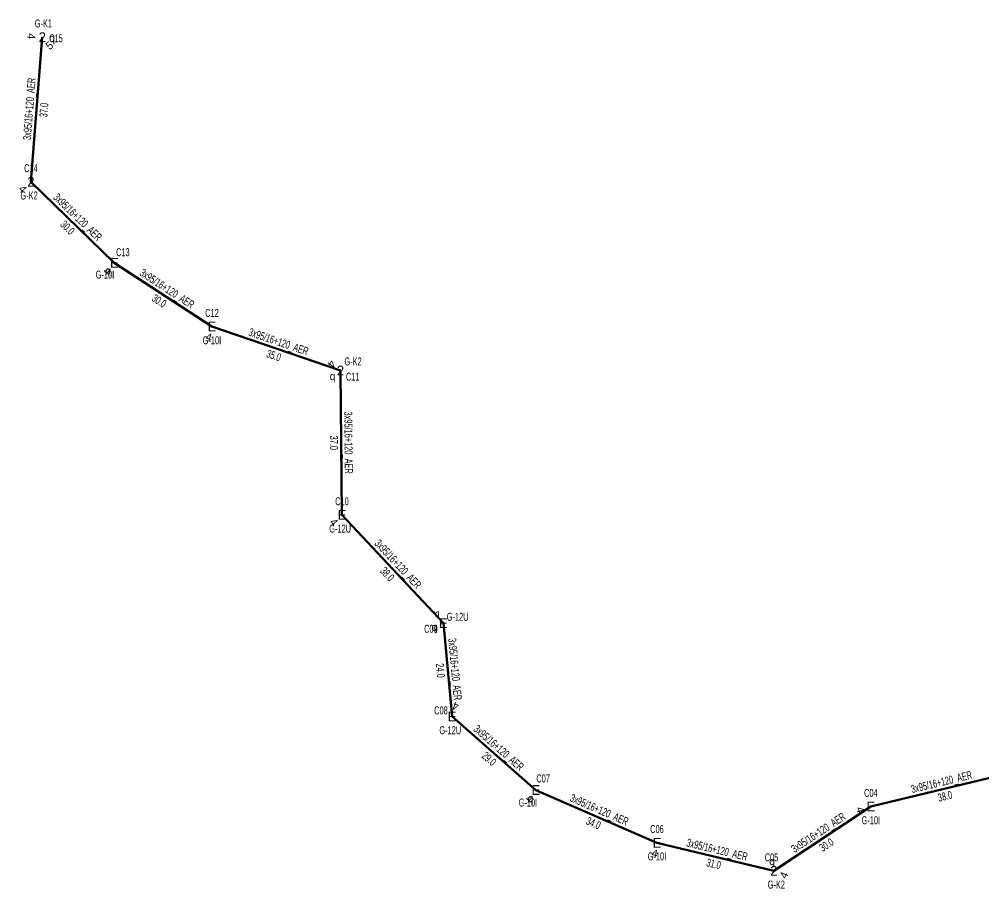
# Model space of a CAD drawing. Header units: millimetres. Extents: x 433713 to 438874, y 4028328 to 4034517.
# Drawn here: x 436594.1 to 436841.1, y 4031118.4 to 4031341.1 of the extents above; entities that cross this region are included whole.
import ezdxf
from ezdxf.enums import TextEntityAlignment as Align

# ---------------------------------------------------------------- set-up
doc = ezdxf.new("R2010")
doc.units = ezdxf.units.MM
doc.layers.add('DIREK_AG_YENI', color=108, linetype='Continuous', lineweight=25)
doc.layers.add('HAT_AG_HAVAI_YENI', color=3, linetype='Continuous', lineweight=50)
doc.styles.add('Direk', font='B_CAD')
doc.styles.get("Standard").update_dxf_attribs({"font": 'Arial'})

msp = doc.modelspace()

# ---------------------------------------------------------------- linework, layer by layer
at = {"layer": 'HAT_AG_HAVAI_YENI'}
for p, q in [((436597.043, 4031299.516), (436599.972, 4031336.567)), ((436618.412973, 4031278.748664), (436597.043, 4031299.516)), ((436643.416788, 4031262.417759), (436618.412973, 4031278.748664)), ((436676.337736, 4031251.1697), (436643.416788, 4031262.417759)), ((436676.721, 4031214.176), (436676.337736, 4031251.1697)), ((436702.685, 4031186.441), (436676.721, 4031214.176)), ((436704.914, 4031162.522), (436702.685, 4031186.441)), ((436726.363303, 4031143.702375), (436704.914, 4031162.522)), ((436849.266, 4031148.454), (436812.166676, 4031139.451354)), ((436757.388786, 4031130.204078), (436726.363303, 4031143.702375)), ((436812.166676, 4031139.451354), (436787.331, 4031123.002)), ((436787.331, 4031123.002), (436757.388786, 4031130.204078))]:
    msp.add_line(p, q, dxfattribs=at)

# ---------------------------------------------------------------- texts
at = {"layer": 'DIREK_AG_YENI', "width": 0.53}
for s, p in [('G-K1', (436600.250815, 4031340.093934)), ('C15', (436603.461115, 4031336.291174)), ('C14', (436597.043, 4031303.016)), ('G-K2', (436596.579029, 4031296.016)), ('C13', (436620.599668, 4031281.481495)), ('G-10I', (436616.009272, 4031275.744631)), ('C12', (436643.416788, 4031265.917759)), ('G-10I', (436643.416788, 4031258.917759)), ('G-K2', (436679.555557, 4031253.496015)), ('C11', (436679.462592, 4031249.593225)), ('C10', (436676.721, 4031217.676)), ('G-12U', (436676.257029, 4031210.676)), ('G-12U', (436706.339377, 4031188.084686)), ('C09', (436699.493019, 4031185.005293)), ('C08', (436702.06767, 4031164.106496)), ('G-12U', (436704.450029, 4031159.022)), ('C07', (436728.238083, 4031146.657912)), ('C04', (436812.166676, 4031142.951354)), ('G-10I', (436724.32901, 4031140.495371)), ('G-10I', (436812.166676, 4031135.951354)), ('C06', (436757.388786, 4031133.704078)), ('G-10I', (436757.388786, 4031126.704078)), ('C05', (436786.723441, 4031126.448864)), ('G-K2', (436787.953065, 4031119.47284))]:
    msp.add_text(s, height=2.05, dxfattribs=at).set_placement(p, align=Align.MIDDLE_CENTER)
at = {"layer": 'DIREK_AG_YENI', "color": 32, "style": 'Direk'}
for s, rotation, p in [('4', 265.479986, (436597.180708, 4031336.787661)), ('5', 40.479986, (436601.789711, 4031334.437228)), ('4', 311.224358, (436594.937023, 4031297.670774)), ('4', 318.577026, (436616.560458, 4031276.649096)), ('4', 343.424991, (436642.618031, 4031259.734107)), ('4', 233.500625, (436674.086918, 4031252.83518)), ('4', 311.521147, (436674.624609, 4031212.31989)), ('4', 213.664295, (436701.132888, 4031188.771439)), ('4', 522.030134, (436705.777847, 4031165.185413)), ('4', 323.174089, (436724.685023, 4031141.461086)), ('4', 286.758806, (436809.4856, 4031138.643993)), ('4', 348.243764, (436756.818291, 4031127.462813)), ('4', 426.757061, (436789.903752, 4031121.897034))]:
    msp.add_text(s, height=2, rotation=rotation, dxfattribs=at).set_placement(p, align=Align.MIDDLE_CENTER)
at = {"layer": 'DIREK_AG_YENI', "style": 'Direk'}
for s, p in [('2', (436599.972, 4031336.567)), ('2', (436597.043, 4031299.516)), ('E', (436618.412973, 4031278.748664)), ('E', (436643.416788, 4031262.417759)), ('2', (436676.337736, 4031251.1697)), ('E', (436676.721, 4031214.176)), ('E', (436702.685, 4031186.441)), ('E', (436704.914, 4031162.522)), ('E', (436726.363303, 4031143.702375)), ('E', (436812.166676, 4031139.451354)), ('E', (436757.388786, 4031130.204078)), ('2', (436787.331, 4031123.002))]:
    msp.add_text(s, height=2.5, dxfattribs=at).set_placement(p, align=Align.MIDDLE_CENTER)
at = {"layer": 'DIREK_AG_YENI', "color": 4, "style": 'Direk'}
for p in [(436602.464225, 4031336.369982), (436616.851047, 4031276.796642), (436674.311735, 4031249.705009), (436700.405013, 4031185.415495), (436725.024174, 4031141.591277), (436786.897029, 4031125.464046)]:
    msp.add_text('q', height=2, dxfattribs=at).set_placement(p, align=Align.MIDDLE_CENTER)
at = {"layer": 'HAT_AG_HAVAI_YENI', "lineweight": 30, "width": 0.53}
for rotation, p in [(445.479837, (436597.659884, 4031318.108531)), (315.819374, (436608.320371, 4031289.741906, 218298.5215)), (326.84998, (436631.379689, 4031271.294867, 218309.206486)), (341.136306, (436660.152082, 4031257.598076, 218321.708394)), (270.593878, (436677.379418, 4031232.681808)), (313.110998, (436690.323861, 4031200.889513)), (275.321869, (436704.645861, 4031174.560324)), (318.736772, (436716.19903, 4031153.751144)), (373.639751, (436830.515669, 4031144.778589)), (336.487525, (436742.215151, 4031137.732654, 218363.181651)), (393.516673, (436799.2793, 4031131.935513)), (346.475868, (436772.558484, 4031127.429639, 218378.694393))]:
    msp.add_text('3x95/16+120_AER', height=2.05, rotation=rotation, dxfattribs=at).set_placement(p, align=Align.CENTER)
for s, rotation, p in [('37.0', 445.479837, (436599.354597, 4031317.974554)), ('30.0', 315.819374, (436607.135602, 4031288.522758, 218298.5215)), ('30.0', 326.84998, (436630.450072, 4031269.871556, 218309.206486)), ('35.0', 341.136306, (436659.602442, 4031255.989383, 218321.708394)), ('37.0', 270.593878, (436675.679509, 4031232.664188)), ('38.0', 313.110998, (436689.082808, 4031199.727709)), ('24.0', 275.321869, (436702.95319, 4031174.402648)), ('29.0', 318.736772, (436715.077847, 4031152.473275)), ('38.0', 373.639751, (436830.916557, 4031143.126533)), ('34.0', 336.487525, (436741.536938, 4031136.173799, 218363.181651)), ('30.0', 393.516673, (436800.218005, 4031130.51818)), ('31.0', 346.475868, (436772.160931, 4031125.776777, 218378.694393))]:
    msp.add_text(s, height=2.05, rotation=rotation, dxfattribs=at).set_placement(p, align=Align.TOP_CENTER)

doc.saveas('drawing.dxf')
